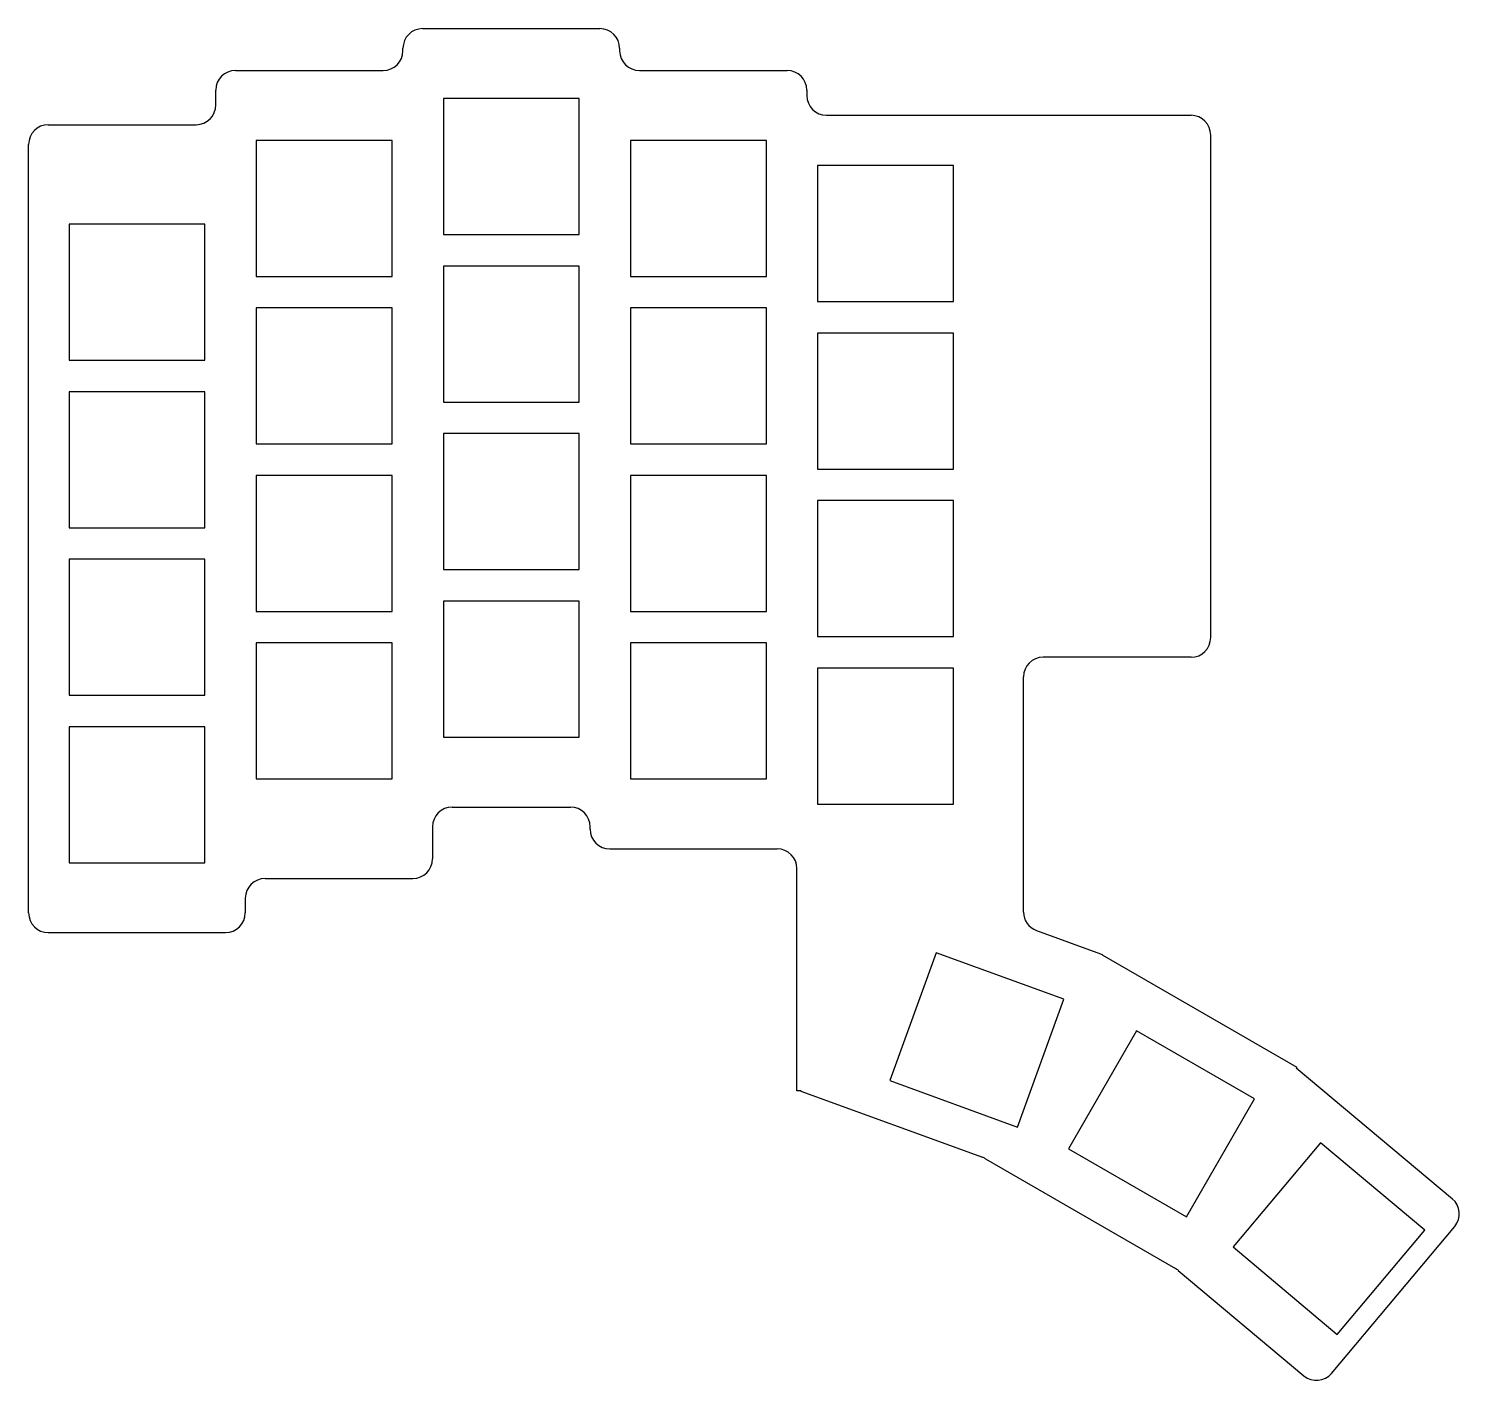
# Model space of a CAD drawing. Header units: millimetres. Extents: x 89 to 234, y -159 to -22.
import ezdxf

# ---------------------------------------------------------------- set-up
doc = ezdxf.new("R2010")
doc.units = ezdxf.units.MM

msp = doc.modelspace()

# ---------------------------------------------------------------- linework, layer by layer
for p, q in [((129, -22.25), (147, -22.25)), ((127, -24.5), (127, -24.25)), ((149, -24.25), (149, -24.5)), ((110, -26.5), (125, -26.5)), ((151, -26.5), (166, -26.5)), ((108, -30), (108, -28.5)), ((168, -28.5), (168, -29.05)), ((144.9, -29.35), (131.1, -29.35)), ((131.1, -29.35), (131.1, -43.15)), ((144.9, -43.15), (144.9, -29.35)), ((170, -31.05), (207, -31.05)), ((91, -32), (106, -32)), ((209, -84.05), (209, -33.05)), ((89, -112), (89, -34)), ((125.9, -33.6), (112.1, -33.6)), ((112.1, -33.6), (112.1, -47.4)), ((125.9, -47.4), (125.9, -33.6)), ((163.9, -33.6), (150.1, -33.6)), ((150.1, -33.6), (150.1, -47.4)), ((163.9, -47.4), (163.9, -33.6)), ((182.9, -36.15), (169.1, -36.15)), ((169.1, -36.15), (169.1, -49.95)), ((182.9, -49.95), (182.9, -36.15)), ((106.9, -42.1), (93.1, -42.1)), ((93.1, -42.1), (93.1, -55.9)), ((106.9, -55.9), (106.9, -42.1)), ((131.1, -43.15), (144.9, -43.15)), ((144.9, -46.35), (131.1, -46.35)), ((131.1, -46.35), (131.1, -60.15)), ((144.9, -60.15), (144.9, -46.35)), ((112.1, -47.4), (125.9, -47.4)), ((150.1, -47.4), (163.9, -47.4)), ((125.9, -50.6), (112.1, -50.6)), ((112.1, -50.6), (112.1, -64.4)), ((125.9, -64.4), (125.9, -50.6)), ((163.9, -50.6), (150.1, -50.6)), ((150.1, -50.6), (150.1, -64.4)), ((163.9, -64.4), (163.9, -50.6)), ((169.1, -49.95), (182.9, -49.95)), ((182.9, -53.15), (169.1, -53.15)), ((169.1, -53.15), (169.1, -66.95)), ((182.9, -66.95), (182.9, -53.15)), ((93.1, -55.9), (106.9, -55.9)), ((106.9, -59.1), (93.1, -59.1)), ((93.1, -59.1), (93.1, -72.9)), ((106.9, -72.9), (106.9, -59.1)), ((131.1, -60.15), (144.9, -60.15)), ((144.9, -63.35), (131.1, -63.35)), ((131.1, -63.35), (131.1, -77.15)), ((144.9, -77.15), (144.9, -63.35)), ((112.1, -64.4), (125.9, -64.4)), ((150.1, -64.4), (163.9, -64.4)), ((125.9, -67.6), (112.1, -67.6)), ((112.1, -67.6), (112.1, -81.4)), ((125.9, -81.4), (125.9, -67.6)), ((163.9, -67.6), (150.1, -67.6)), ((150.1, -67.6), (150.1, -81.4)), ((163.9, -81.4), (163.9, -67.6)), ((169.1, -66.95), (182.9, -66.95)), ((182.9, -70.15), (169.1, -70.15)), ((169.1, -70.15), (169.1, -83.95)), ((182.9, -83.95), (182.9, -70.15)), ((93.1, -72.9), (106.9, -72.9)), ((106.9, -76.1), (93.1, -76.1)), ((93.1, -76.1), (93.1, -89.9)), ((106.9, -89.9), (106.9, -76.1)), ((131.1, -77.15), (144.9, -77.15)), ((144.9, -80.35), (131.1, -80.35)), ((131.1, -80.35), (131.1, -94.15)), ((144.9, -94.15), (144.9, -80.35)), ((112.1, -81.4), (125.9, -81.4)), ((150.1, -81.4), (163.9, -81.4)), ((169.1, -83.95), (182.9, -83.95)), ((125.9, -84.6), (112.1, -84.6)), ((112.1, -84.6), (112.1, -98.4)), ((125.9, -98.4), (125.9, -84.6)), ((163.9, -84.6), (150.1, -84.6)), ((150.1, -84.6), (150.1, -98.4)), ((163.9, -98.4), (163.9, -84.6)), ((207, -86.05), (192, -86.05)), ((182.9, -87.15), (169.1, -87.15)), ((169.1, -87.15), (169.1, -100.95)), ((182.9, -100.95), (182.9, -87.15)), ((190, -111.91), (190, -88.05)), ((93.1, -89.9), (106.9, -89.9)), ((106.9, -93.1), (93.1, -93.1)), ((93.1, -93.1), (93.1, -106.9)), ((106.9, -106.9), (106.9, -93.1)), ((131.1, -94.15), (144.9, -94.15)), ((112.1, -98.4), (125.9, -98.4)), ((150.1, -98.4), (163.9, -98.4)), ((132, -101.25), (144, -101.25)), ((169.1, -100.95), (182.9, -100.95)), ((130, -103.25), (130, -106.5)), ((146, -103.5), (146, -103.25)), ((148, -105.5), (165, -105.5)), ((93.1, -106.9), (106.9, -106.9)), ((113, -108.5), (128, -108.5)), ((167, -130.05), (167, -107.5)), ((111, -110.5), (111, -112)), ((91, -114), (109, -114)), ((191.32, -113.79), (197.81, -116.15)), ((181.13, -116.04), (176.41, -129.01)), ((194.1, -120.76), (181.13, -116.04)), ((197.81, -116.15), (197.81, -116.14)), ((197.81, -116.14), (197.87, -116.17)), ((197.87, -116.17), (197.99, -116.22)), ((197.99, -116.22), (197.98, -116.24)), ((197.98, -116.24), (217.73, -127.64)), ((189.38, -133.73), (194.1, -120.76)), ((201.48, -123.98), (194.58, -135.93)), ((213.44, -130.88), (201.48, -123.98)), ((217.73, -127.64), (217.69, -127.72)), ((217.69, -127.72), (233.53, -141.01)), ((176.41, -129.01), (189.38, -133.73)), ((167.42, -130.05), (167, -130.05)), ((167.4, -130.09), (167.42, -130.05)), ((167.4, -130.09), (185.84, -136.8)), ((206.54, -142.83), (213.44, -130.88)), ((194.58, -135.93), (206.54, -142.83)), ((220.15, -135.33), (211.28, -145.9)), ((230.72, -144.2), (220.15, -135.33)), ((186.15, -136.95), (205.43, -148.08)), ((221.27, -158.73), (233.78, -143.83)), ((221.85, -154.77), (230.72, -144.2)), ((211.28, -145.9), (221.85, -154.77)), ((205.71, -148.28), (218.46, -158.97))]:
    msp.add_line(p, q)
for centre, start, end in [((129, -24.25), 90, 180), ((147, -24.25), 0, 90), ((125, -24.5), 270, 0), ((151, -24.5), 180, 270), ((110, -28.5), 90, 180), ((166, -28.5), 0, 90), ((106, -30), 270, 0), ((170, -29.05), 180, 270), ((207, -33.05), 0, 90), ((91, -34), 90, 180), ((207, -84.05), 270, 0), ((192, -88.05), 90, 180), ((132, -103.25), 90, 180), ((144, -103.25), 0, 90), ((148, -103.5), 180, 270), ((165, -107.5), 0, 90), ((128, -106.5), 270, 0), ((113, -110.5), 90, 180), ((91, -112), 180, 270), ((109, -112), 270, 0), ((192, -111.91), 180, 250), ((185.15, -138.68), 60, 70), ((232.24, -142.54), 320, 50), ((204.43, -149.81), 50, 60), ((219.74, -157.44), 230, 320)]:
    msp.add_arc(centre, 2, start, end)

doc.saveas('drawing.dxf')
